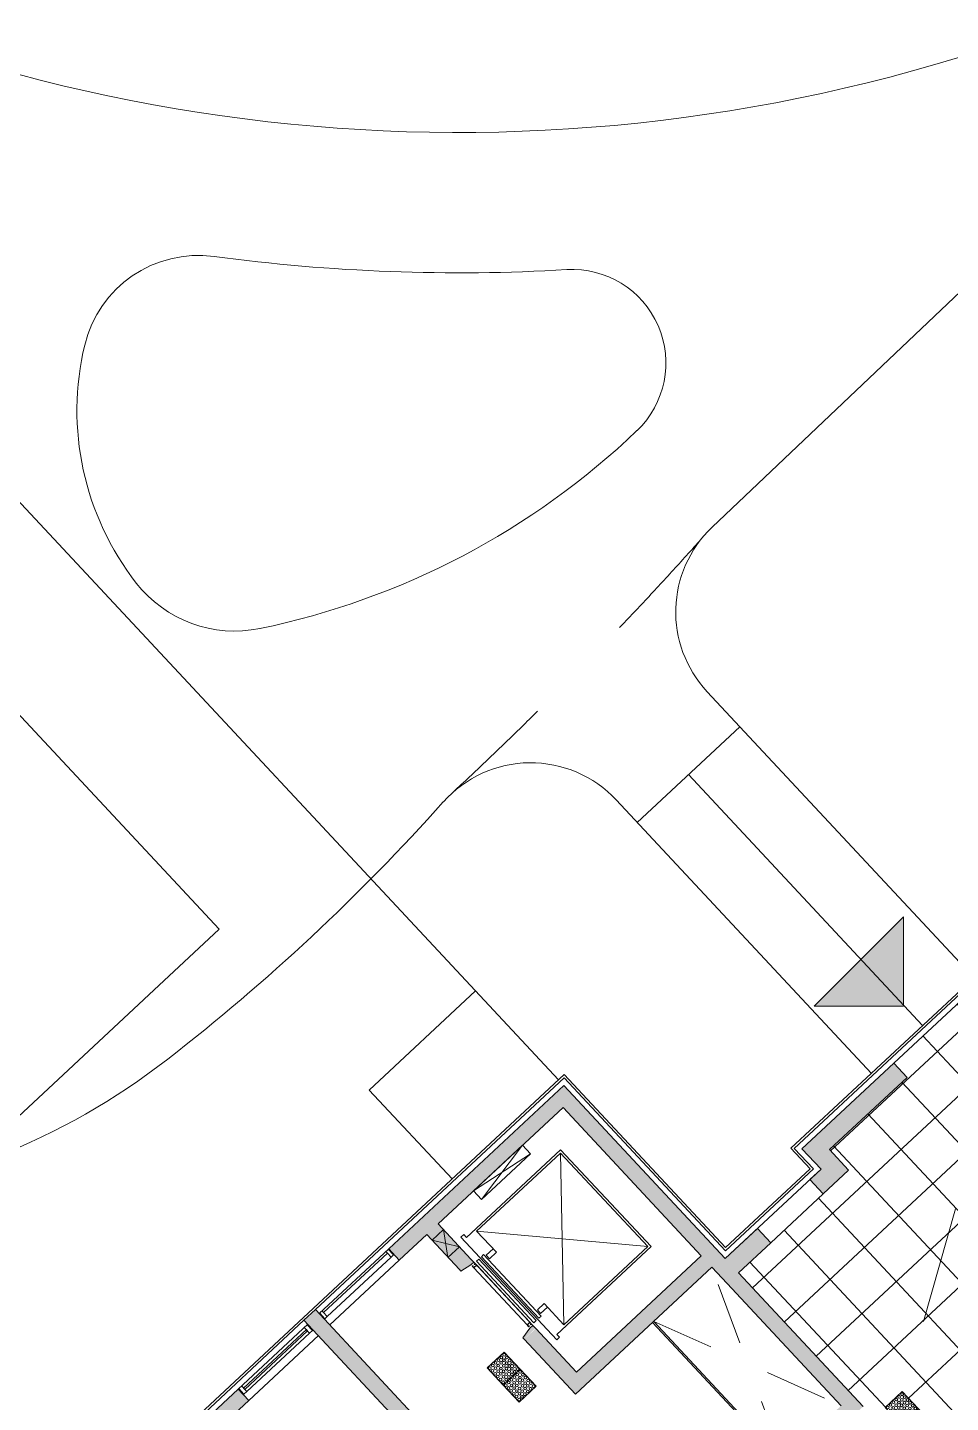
# Model space of a CAD drawing. Header units: millimetres. Extents: x -71377 to 516042, y -145869 to 441446.
# Drawn here: x 258635 to 270470, y 126157 to 143795 of the extents above; entities that cross this region are included whole.
import ezdxf

# ---------------------------------------------------------------- set-up
doc = ezdxf.new("R2010")
doc.units = ezdxf.units.MM
doc.header["$LTSCALE"] = 1000
for name, pattern in [('_점선_M_', [3, 1.5, -1.5]), ('_점선_S_', [1.6, 0.8, -0.8]), ('_점선_XS_', [1.15, 0.6, -0.55])]:
    doc.linetypes.add(name, pattern=pattern)
for name, color, linetype, lineweight in [('06', 6, 'Continuous', 5), ('09_HID', 9, '_점선_M_', 5), ('A-ele-8', 8, 'Continuous', 5), ('A-fnsh', 5, 'Continuous', 5), ('A-furn-hdln', 8, '_점선_XS_', 5), ('A-glas', 5, 'Continuous', 5), ('A-glas-hdln', 8, 'Continuous', 5), ('A-hat', 251, 'Continuous', 5), ('A-insu', 251, 'Continuous', 5), ('A-text-2', 7, 'Continuous', 5), ('A-wind', 4, 'Continuous', 5), ('A-wind-hdln', 8, 'Continuous', 5), ('A_cwall', 2, 'Continuous', 5), ('A_fnsh-4', 4, 'Continuous', 5), ('AA_dash_M_', 7, '_점선_M_', 5), ('AA_오픈', 8, '_점선_S_', 5), ('AA_점형블럭', 8, 'Continuous', 5), ('elev', 4, 'Continuous', 5), ('조경라인_dwg', 8, 'Continuous', 5)]:
    doc.layers.add(name, color=color, linetype=linetype, lineweight=lineweight)

# ---------------------------------------------------------------- blocks, each defined once
blk = doc.blocks.new('고정창_프로젝트창_고정창 - _A_AW_12X22-V3-지반층 배치도')
at = {"layer": 'A-wind'}
for p, q in [((-600, 100), (-600, 0)), ((-600, 0), (-560, 0)), ((-560, 70), (-560, 100)), ((560, 100), (560, 70)), ((560, 0), (600, 0)), ((600, 0), (600, 100))]:
    blk.add_line(p, q, dxfattribs=at)
at = {"layer": 'A-wind-hdln'}
for p, q in [((-560, 70), (560, 70)), ((-560, 0), (-560, 70)), ((560, 0), (-560, 0)), ((560, 0), (560, 70))]:
    blk.add_line(p, q, dxfattribs=at)
blk = doc.blocks.new('고정창3ea - _A_AW_12X22-V4-지반층 배치도')
at = {"layer": 'A-glas'}
for p, q in [((550, 61), (-550, 61)), ((-550, 61), (-550, 39)), ((-550, 39), (550, 39)), ((550, 39), (550, 61))]:
    blk.add_line(p, q, dxfattribs=at)
at = {"layer": 'A-wind'}
for p, q in [((-600, 100), (-600, 0)), ((-600, 0), (-550, 0)), ((-550, 0), (-550, 100)), ((550, 100), (550, 0)), ((550, 0), (600, 0)), ((600, 0), (600, 100))]:
    blk.add_line(p, q, dxfattribs=at)
at = {"layer": 'A-wind-hdln'}
blk.add_line((-550, 0), (550, 0), dxfattribs=at)
blk = doc.blocks.new('EV_15인승 - EV_15인승_1060x2100-6900317-지반층 배치도')
at = {"layer": 'A-furn-hdln'}
for p, q in [((-1000, -100), (-1000, 100)), ((-700, -100), (-700, 100))]:
    blk.add_line(p, q, dxfattribs=at)
at = {"layer": 'elev'}
for p, q in [((-725, 1898), (975, 1898)), ((-725, 248), (-725, 1898)), ((945, 1868), (-695, 1868)), ((-695, 1868), (-695, 398)), ((945, 398), (-695, 1868)), ((-695, 398), (945, 1868)), ((945, 398), (945, 1868)), ((975, 1898), (975, 248)), ((-950, 1580), (-1100, 720)), ((-1100, 1580), (-950, 720)), ((-950, 1580), (-1100, 1580)), ((-1100, 1580), (-1100, 720)), ((-950, 720), (-950, 1580)), ((-1100, 720), (-950, 720)), ((-695, 398), (-325, 398)), ((-385, 278), (-385, 398)), ((-325, 398), (-325, 278)), ((575, 278), (575, 398)), ((575, 398), (945, 398)), ((635, 398), (635, 278)), ((-775, 198), (-775, 248)), ((-775, 248), (-725, 248)), ((1025, 198), (-775, 198)), ((-415, 259), (665, 259)), ((-415, 219), (-415, 259)), ((665, 219), (-415, 219)), ((-325, 278), (-385, 278)), ((635, 278), (575, 278)), ((665, 259), (665, 219)), ((975, 248), (1025, 248)), ((1025, 248), (1025, 198)), ((-1000, -100), (-700, 100)), ((-1000, 100), (-700, -100)), ((-415, 175), (665, 175)), ((-415, 135), (-415, 175)), ((665, 135), (-415, 135)), ((-375, 100), (-405, 100)), ((-405, 100), (-405, 85)), ((-405, 85), (-402, 85)), ((-402, 65), (-405, 65)), ((-405, 65), (-405, 50)), ((-405, 50), (-375, 50)), ((-402, 85), (-402, 97)), ((-402, 97), (-378, 97)), ((-402, 53), (-402, 65)), ((-378, 53), (-402, 53)), ((-378, 97), (-378, 53)), ((-375, 100), (625, 100)), ((-375, 50), (-375, 100)), ((-375, 50), (625, 50)), ((655, 100), (625, 100)), ((625, 50), (625, 100)), ((625, 50), (655, 50)), ((628, 53), (628, 97)), ((628, 97), (652, 97)), ((652, 53), (628, 53)), ((652, 97), (652, 85)), ((652, 85), (655, 85)), ((655, 65), (652, 65)), ((652, 65), (652, 53)), ((655, 85), (655, 100)), ((655, 50), (655, 65)), ((665, 175), (665, 135))]:
    blk.add_line(p, q, dxfattribs=at)
blk = doc.blocks.new('점자블럭_원형_개수_ - 점자블럭_원형_개수_-4199367-지반층 배치도')
at = {"layer": 'AA_점형블럭'}
for p, q in [((300, 300), (0, 300)), ((0, 300), (0, 0)), ((300, 0), (300, 300)), ((600, 300), (300, 300)), ((300, 300), (300, 0)), ((600, 0), (600, 300)), ((0, 0), (300, 0)), ((300, 0), (600, 0))]:
    blk.add_line(p, q, dxfattribs=at)
for centre, start, end in [((25, 275), 360, 180), ((25, 275), 45, 180), ((25, 275), 360, 180), ((25, 275), 45, 180), ((25, 275), 180, 360), ((25, 275), 180, 225), ((25, 275), 180, 360), ((25, 275), 180, 225), ((25, 225), 360, 180), ((25, 225), 45, 180), ((25, 225), 0, 180), ((25, 225), 45, 180), ((25, 225), 180, 360), ((25, 225), 180, 225), ((25, 225), 180, 360), ((25, 225), 180, 225), ((25, 175), 360, 180), ((25, 175), 45, 180), ((25, 175), 360, 180), ((25, 175), 45, 180), ((25, 275), 255, 330), ((25, 275), 255, 330), ((25, 225), 255, 330), ((25, 225), 255, 330), ((75, 275), 0, 180), ((75, 275), 0, 180), ((75, 275), 0, 180), ((75, 275), 0, 180), ((75, 275), 180, 360), ((75, 275), 180, 360), ((75, 275), 180, 360), ((75, 275), 180, 360), ((75, 225), 0, 180), ((75, 225), 0, 180), ((75, 225), 0, 180), ((75, 225), 0, 180), ((75, 225), 180, 360), ((75, 225), 180, 360), ((75, 225), 180, 360), ((75, 225), 180, 360), ((75, 175), 0, 180), ((75, 175), 0, 180), ((75, 175), 0, 180), ((75, 175), 0, 180), ((125, 175), 360, 180), ((125, 275), 0, 180), ((125, 275), 0, 180), ((125, 275), 360, 180), ((125, 275), 0, 180), ((125, 275), 180, 360), ((125, 275), 180, 360), ((125, 275), 180, 360), ((125, 275), 180, 360), ((125, 225), 360, 180), ((125, 225), 0, 180), ((125, 225), 360, 180), ((125, 225), 0, 180), ((125, 225), 180, 360), ((125, 225), 180, 360), ((125, 225), 180, 360), ((125, 225), 180, 360), ((125, 175), 0, 180), ((125, 175), 360, 180), ((125, 175), 0, 180), ((175, 275), 360, 180), ((175, 275), 0, 180), ((175, 275), 360, 180), ((175, 275), 0, 180), ((175, 275), 180, 360), ((175, 275), 180, 360), ((175, 275), 180, 360), ((175, 275), 180, 360), ((175, 225), 360, 180), ((175, 225), 0, 180), ((175, 225), 360, 180), ((175, 225), 0, 180), ((175, 225), 180, 360), ((175, 225), 180, 360), ((175, 225), 180, 360), ((175, 225), 180, 360), ((175, 175), 360, 180), ((175, 175), 0, 180), ((175, 175), 360, 180), ((175, 175), 0, 180), ((225, 275), 360, 180), ((225, 275), 0, 180), ((225, 275), 360, 180), ((225, 275), 0, 180), ((225, 275), 180, 360), ((225, 275), 180, 360), ((225, 275), 180, 360), ((225, 275), 180, 360), ((225, 225), 0, 180), ((225, 225), 0, 180), ((225, 225), 360, 180), ((225, 225), 0, 180), ((225, 225), 180, 360), ((225, 225), 180, 360), ((225, 225), 180, 360), ((225, 225), 180, 360), ((225, 175), 360, 180), ((225, 175), 0, 180), ((225, 175), 360, 180), ((225, 175), 0, 180), ((275, 275), 0, 180), ((275, 275), 0, 180), ((275, 275), 360, 180), ((275, 275), 0, 180), ((275, 275), 180, 360), ((275, 275), 180, 360), ((275, 275), 180, 360), ((275, 275), 180, 360), ((275, 225), 360, 180), ((275, 225), 0, 180), ((275, 225), 360, 180), ((275, 225), 0, 180), ((275, 225), 180, 360), ((275, 225), 180, 360), ((275, 225), 180, 360), ((275, 225), 180, 360), ((275, 175), 360, 180), ((275, 175), 0, 180), ((275, 175), 0, 180), ((275, 175), 0, 180), ((325, 175), 0, 180), ((325, 275), 360, 180), ((325, 275), 0, 180), ((325, 275), 0, 180), ((325, 275), 0, 180), ((325, 275), 180, 360), ((325, 275), 180, 360), ((325, 275), 180, 360), ((325, 275), 180, 360), ((325, 225), 360, 180), ((325, 225), 0, 180), ((325, 225), 360, 180), ((325, 225), 0, 180), ((325, 225), 180, 360), ((325, 225), 180, 360), ((325, 225), 180, 360), ((325, 225), 180, 360), ((325, 175), 0, 180), ((325, 175), 0, 180), ((325, 175), 0, 180), ((375, 175), 0, 180), ((375, 175), 0, 180), ((375, 275), 0, 180), ((375, 275), 0, 180), ((375, 275), 0, 180), ((375, 275), 0, 180), ((375, 275), 180, 360), ((375, 275), 180, 360), ((375, 275), 180, 360), ((375, 275), 180, 360), ((375, 225), 360, 180), ((375, 225), 0, 180), ((375, 225), 0, 180), ((375, 225), 0, 180), ((375, 225), 180, 360), ((375, 225), 180, 360), ((375, 225), 180, 360), ((375, 225), 180, 360), ((375, 175), 0, 180), ((375, 175), 0, 180), ((425, 175), 0, 180), ((425, 175), 0, 180), ((425, 275), 0, 180), ((425, 275), 0, 180), ((425, 275), 360, 180), ((425, 275), 0, 180), ((425, 275), 180, 360), ((425, 275), 180, 360), ((425, 275), 180, 360), ((425, 275), 180, 360), ((425, 225), 0, 180), ((425, 225), 0, 180), ((425, 225), 0, 180), ((425, 225), 0, 180), ((425, 225), 180, 360), ((425, 225), 180, 360), ((425, 225), 180, 360), ((425, 225), 180, 360), ((425, 175), 0, 180), ((425, 175), 360, 180), ((475, 275), 0, 180), ((475, 275), 0, 180), ((475, 275), 360, 180), ((475, 275), 360, 180), ((475, 275), 180, 360), ((475, 275), 180, 360), ((475, 275), 180, 360), ((475, 275), 180, 360), ((475, 225), 360, 180), ((475, 225), 0, 180), ((475, 225), 0, 180), ((475, 225), 0, 180), ((475, 225), 180, 360), ((475, 225), 180, 360), ((475, 225), 180, 360), ((475, 225), 180, 360), ((475, 175), 0, 180), ((475, 175), 0, 180), ((475, 175), 360, 180), ((475, 175), 0, 180), ((525, 275), 0, 180), ((525, 275), 0, 180), ((525, 275), 360, 180), ((525, 275), 0, 180), ((525, 275), 180, 360), ((525, 275), 180, 360), ((525, 275), 180, 360), ((525, 275), 180, 360), ((525, 225), 360, 180), ((525, 225), 0, 180), ((525, 225), 360, 180), ((525, 225), 0, 180), ((525, 225), 180, 360), ((525, 225), 180, 360), ((525, 225), 180, 360), ((525, 225), 180, 360), ((525, 175), 360, 180), ((525, 175), 0, 180), ((525, 175), 0, 180), ((525, 175), 0, 180), ((575, 275), 0, 180), ((575, 275), 0, 180), ((575, 275), 360, 180), ((575, 275), 0, 180), ((575, 275), 180, 360), ((575, 275), 180, 360), ((575, 275), 180, 360), ((575, 275), 180, 360), ((575, 225), 360, 180), ((575, 225), 0, 180), ((575, 225), 0, 180), ((575, 225), 0, 180), ((575, 225), 180, 360), ((575, 225), 180, 360), ((575, 225), 180, 360), ((575, 225), 180, 360), ((575, 175), 360, 180), ((575, 175), 0, 180), ((575, 175), 0, 180), ((575, 175), 0, 180), ((25, 25), 360, 180), ((25, 25), 0, 180), ((25, 25), 360, 180), ((25, 25), 0, 180), ((25, 25), 180, 360), ((25, 25), 180, 360), ((25, 25), 180, 360), ((25, 25), 180, 360), ((25, 175), 180, 360), ((25, 175), 180, 225), ((25, 175), 180, 360), ((25, 175), 180, 225), ((25, 125), 360, 180), ((25, 125), 0, 180), ((25, 125), 360, 180), ((25, 125), 0, 180), ((25, 125), 180, 360), ((25, 125), 180, 240), ((25, 125), 180, 360), ((25, 125), 180, 240), ((25, 75), 360, 180), ((25, 75), 0, 180), ((25, 75), 360, 180), ((25, 75), 0, 180), ((25, 75), 180, 360), ((25, 75), 180, 345), ((25, 75), 180, 360), ((25, 75), 180, 345), ((25, 175), 255, 330), ((25, 175), 255, 330), ((25, 125), 270, 345), ((25, 125), 270, 345), ((75, 25), 360, 180), ((75, 25), 0, 180), ((75, 25), 0, 180), ((75, 25), 0, 180), ((75, 25), 180, 360), ((75, 25), 180, 360), ((75, 25), 180, 360), ((75, 25), 180, 360), ((75, 175), 180, 360), ((75, 175), 180, 360), ((75, 175), 180, 360), ((75, 175), 180, 360), ((75, 125), 360, 180), ((75, 125), 0, 180), ((75, 125), 0, 180), ((75, 125), 0, 180), ((75, 125), 180, 360), ((75, 125), 180, 360), ((75, 125), 180, 360), ((75, 125), 180, 360), ((75, 75), 360, 180), ((75, 75), 0, 180), ((75, 75), 360, 180), ((75, 75), 0, 180), ((75, 75), 180, 360), ((75, 75), 180, 360), ((75, 75), 180, 360), ((75, 75), 180, 360), ((125, 175), 180, 360), ((125, 25), 360, 180), ((125, 25), 0, 180), ((125, 25), 360, 180), ((125, 25), 0, 180), ((125, 25), 180, 360), ((125, 25), 180, 360), ((125, 25), 180, 360), ((125, 25), 180, 360), ((125, 175), 180, 360), ((125, 175), 180, 360), ((125, 175), 180, 360), ((125, 125), 360, 180), ((125, 125), 0, 180), ((125, 125), 360, 180), ((125, 125), 0, 180), ((125, 125), 180, 360), ((125, 125), 180, 360), ((125, 125), 180, 360), ((125, 125), 180, 360), ((125, 75), 360, 180), ((125, 75), 0, 180), ((125, 75), 360, 180), ((125, 75), 0, 180), ((125, 75), 180, 360), ((125, 75), 180, 360), ((125, 75), 180, 360), ((125, 75), 180, 360), ((175, 25), 360, 180), ((175, 25), 360, 180), ((175, 25), 180, 360), ((175, 25), 180, 360), ((175, 175), 180, 360), ((175, 175), 180, 360), ((175, 175), 180, 360), ((175, 175), 180, 360), ((175, 125), 360, 180), ((175, 125), 0, 180), ((175, 125), 360, 180), ((175, 125), 0, 180), ((175, 125), 180, 360), ((175, 125), 180, 360), ((175, 125), 180, 360), ((175, 125), 180, 360), ((175, 75), 360, 180), ((175, 75), 0, 180), ((175, 75), 360, 180), ((175, 75), 0, 180), ((175, 75), 180, 360), ((175, 75), 180, 360), ((175, 75), 180, 360), ((175, 75), 180, 360), ((175, 25), 120, 150), ((175, 25), 120, 150), ((175, 25), 210, 360), ((175, 25), 210, 360), ((175, 25), 0, 60), ((175, 25), 0, 60), ((225, 125), 0, 180), ((225, 125), 180, 360), ((225, 75), 360, 180), ((225, 25), 360, 180), ((225, 25), 360, 180), ((225, 25), 180, 360), ((225, 25), 180, 360), ((225, 175), 180, 360), ((225, 175), 180, 360), ((225, 175), 180, 360), ((225, 175), 180, 360), ((225, 125), 360, 180), ((225, 125), 0, 180), ((225, 125), 360, 180), ((225, 125), 180, 360), ((225, 125), 180, 360), ((225, 125), 180, 360), ((225, 75), 0, 180), ((225, 75), 0, 180), ((225, 75), 0, 180), ((225, 75), 180, 360), ((225, 75), 180, 360), ((225, 75), 180, 360), ((225, 75), 180, 360), ((225, 25), 120, 150), ((225, 25), 120, 150), ((225, 25), 210, 360), ((225, 25), 210, 360), ((225, 25), 0, 60), ((225, 25), 0, 60), ((275, 125), 360, 180), ((275, 125), 0, 180), ((275, 75), 360, 180), ((275, 25), 0, 180), ((275, 25), 0, 180), ((275, 25), 180, 360), ((275, 25), 180, 360), ((275, 175), 180, 360), ((275, 175), 180, 360), ((275, 175), 180, 360), ((275, 175), 180, 360), ((275, 125), 0, 180), ((275, 125), 0, 180), ((275, 125), 180, 360), ((275, 125), 180, 360), ((275, 125), 180, 360), ((275, 125), 180, 360), ((275, 75), 0, 180), ((275, 75), 0, 180), ((275, 75), 0, 180), ((275, 75), 180, 360), ((275, 75), 180, 360), ((275, 75), 180, 360), ((275, 75), 180, 360), ((275, 25), 120, 150), ((275, 25), 120, 150), ((275, 25), 210, 360), ((275, 25), 210, 360), ((275, 25), 0, 60), ((275, 25), 0, 60), ((325, 175), 180, 360), ((325, 125), 0, 180), ((325, 125), 15, 180), ((325, 125), 180, 360), ((325, 75), 180, 270), ((325, 25), 360, 180), ((325, 25), 15, 180), ((325, 25), 360, 180), ((325, 25), 15, 180), ((325, 25), 180, 360), ((325, 25), 180, 270), ((325, 25), 180, 360), ((325, 25), 180, 270), ((325, 175), 180, 360), ((325, 175), 180, 360), ((325, 175), 180, 360), ((325, 125), 360, 180), ((325, 125), 15, 180), ((325, 125), 180, 360), ((325, 125), 180, 270), ((325, 125), 180, 270), ((325, 75), 360, 180), ((325, 75), 15, 180), ((325, 75), 0, 180), ((325, 75), 15, 180), ((325, 75), 180, 360), ((325, 75), 180, 360), ((325, 75), 180, 270), ((325, 125), 300, 330), ((325, 125), 300, 330), ((325, 75), 300, 330), ((325, 75), 300, 330), ((325, 25), 300, 330), ((325, 25), 300, 330), ((375, 125), 0, 180), ((375, 125), 360, 180), ((375, 125), 180, 270), ((375, 75), 180, 360), ((375, 75), 180, 270), ((375, 75), 180, 360), ((375, 25), 0, 180), ((375, 25), 15, 180), ((375, 25), 0, 180), ((375, 25), 15, 180), ((375, 25), 180, 360), ((375, 25), 180, 270), ((375, 25), 180, 360), ((375, 25), 180, 270), ((375, 175), 180, 360), ((375, 175), 180, 360), ((375, 175), 180, 360), ((375, 175), 180, 360), ((375, 125), 15, 180), ((375, 125), 15, 180), ((375, 125), 180, 360), ((375, 125), 180, 270), ((375, 125), 180, 360), ((375, 75), 360, 180), ((375, 75), 15, 180), ((375, 75), 360, 180), ((375, 75), 15, 180), ((375, 75), 180, 270), ((375, 125), 300, 330), ((375, 125), 300, 330), ((375, 75), 300, 330), ((375, 75), 300, 330), ((375, 25), 300, 330), ((375, 25), 300, 330), ((425, 125), 0, 180), ((425, 125), 15, 180), ((425, 125), 0, 180), ((425, 125), 180, 360), ((425, 75), 0, 180), ((425, 75), 15, 180), ((425, 75), 0, 180), ((425, 75), 15, 180), ((425, 25), 0, 180), ((425, 25), 15, 180), ((425, 25), 0, 180), ((425, 25), 15, 180), ((425, 25), 180, 360), ((425, 25), 180, 270), ((425, 25), 180, 360), ((425, 25), 180, 270), ((425, 175), 180, 360), ((425, 175), 180, 360), ((425, 175), 180, 360), ((425, 175), 180, 360), ((425, 125), 15, 180), ((425, 125), 180, 270), ((425, 125), 180, 360), ((425, 125), 180, 270), ((425, 75), 180, 360), ((425, 75), 180, 270), ((425, 75), 180, 360), ((425, 75), 180, 270), ((425, 125), 300, 330), ((425, 125), 300, 330), ((425, 75), 300, 330), ((425, 75), 300, 330), ((425, 25), 300, 330), ((425, 25), 300, 330), ((475, 175), 180, 360), ((475, 25), 360, 180), ((475, 25), 15, 180), ((475, 25), 360, 180), ((475, 25), 15, 180), ((475, 25), 180, 360), ((475, 25), 180, 270), ((475, 25), 180, 360), ((475, 25), 180, 270), ((475, 175), 180, 360), ((475, 175), 180, 360), ((475, 175), 180, 360), ((475, 125), 360, 180), ((475, 125), 15, 180), ((475, 125), 360, 180), ((475, 125), 15, 180), ((475, 125), 180, 360), ((475, 125), 180, 270), ((475, 125), 180, 360), ((475, 125), 180, 270), ((475, 75), 0, 180), ((475, 75), 15, 180), ((475, 75), 360, 180), ((475, 75), 15, 180), ((475, 75), 180, 360), ((475, 75), 180, 270), ((475, 75), 180, 360), ((475, 75), 180, 270), ((475, 125), 300, 330), ((475, 125), 300, 330), ((475, 75), 300, 330), ((475, 75), 300, 330), ((475, 25), 300, 330), ((475, 25), 300, 330), ((525, 125), 180, 360), ((525, 125), 180, 270), ((525, 75), 15, 180), ((525, 75), 15, 180), ((525, 75), 180, 360), ((525, 25), 360, 180), ((525, 25), 15, 180), ((525, 25), 360, 180), ((525, 25), 15, 180), ((525, 25), 180, 360), ((525, 25), 180, 270), ((525, 25), 180, 360), ((525, 25), 180, 270), ((525, 175), 180, 360), ((525, 175), 180, 360), ((525, 175), 180, 360), ((525, 175), 180, 360), ((525, 125), 0, 180), ((525, 125), 15, 180), ((525, 125), 0, 180), ((525, 125), 15, 180), ((525, 125), 180, 360), ((525, 125), 180, 270), ((525, 75), 0, 180), ((525, 75), 0, 180), ((525, 75), 180, 360), ((525, 75), 180, 270), ((525, 75), 180, 270), ((525, 125), 300, 330), ((525, 125), 300, 330), ((525, 75), 300, 330), ((525, 75), 300, 330), ((525, 25), 300, 330), ((525, 25), 300, 330), ((575, 125), 180, 270), ((575, 25), 0, 180), ((575, 25), 15, 180), ((575, 25), 0, 180), ((575, 25), 15, 180), ((575, 25), 180, 360), ((575, 25), 180, 270), ((575, 25), 180, 360), ((575, 25), 180, 270), ((575, 175), 180, 360), ((575, 175), 180, 360), ((575, 175), 180, 360), ((575, 175), 180, 360), ((575, 125), 0, 180), ((575, 125), 15, 180), ((575, 125), 360, 180), ((575, 125), 15, 180), ((575, 125), 180, 360), ((575, 125), 180, 270), ((575, 125), 180, 360), ((575, 75), 0, 180), ((575, 75), 15, 180), ((575, 75), 0, 180), ((575, 75), 15, 180), ((575, 75), 180, 360), ((575, 75), 180, 270), ((575, 75), 180, 360), ((575, 75), 180, 270), ((575, 125), 300, 330), ((575, 125), 300, 330), ((575, 75), 300, 330), ((575, 75), 300, 330), ((575, 25), 300, 330), ((575, 25), 300, 330)]:
    blk.add_arc(centre, 17.5, start, end, dxfattribs=at)
blk = doc.blocks.new('점자블럭_원형_개수_ - 점자블럭_원형_개수_-V10-지반층 배치도')
at = {"layer": 'AA_점형블럭'}
for p, q in [((300, 300), (0, 300)), ((0, 300), (0, 0)), ((300, 0), (300, 300)), ((600, 300), (300, 300)), ((300, 300), (300, 0)), ((600, 0), (600, 300)), ((900, 300), (600, 300)), ((600, 300), (600, 0)), ((900, 0), (900, 300)), ((0, 0), (300, 0)), ((300, 0), (600, 0)), ((600, 0), (900, 0))]:
    blk.add_line(p, q, dxfattribs=at)
for centre, start, end in [((25, 275), 360, 180), ((25, 275), 45, 180), ((25, 275), 360, 180), ((25, 275), 45, 180), ((25, 275), 180, 360), ((25, 275), 180, 225), ((25, 275), 180, 360), ((25, 275), 180, 225), ((25, 225), 360, 180), ((25, 225), 45, 180), ((25, 225), 0, 180), ((25, 225), 45, 180), ((25, 225), 180, 360), ((25, 225), 180, 225), ((25, 225), 180, 360), ((25, 225), 180, 225), ((25, 175), 360, 180), ((25, 175), 45, 180), ((25, 175), 360, 180), ((25, 175), 45, 180), ((25, 275), 255, 330), ((25, 275), 255, 330), ((25, 225), 255, 330), ((25, 225), 255, 330), ((75, 275), 0, 180), ((75, 275), 0, 180), ((75, 275), 0, 180), ((75, 275), 0, 180), ((75, 275), 180, 360), ((75, 275), 180, 360), ((75, 275), 180, 360), ((75, 275), 180, 360), ((75, 225), 0, 180), ((75, 225), 0, 180), ((75, 225), 0, 180), ((75, 225), 0, 180), ((75, 225), 180, 360), ((75, 225), 180, 360), ((75, 225), 180, 360), ((75, 225), 180, 360), ((75, 175), 0, 180), ((75, 175), 0, 180), ((75, 175), 0, 180), ((75, 175), 0, 180), ((125, 175), 360, 180), ((125, 275), 0, 180), ((125, 275), 0, 180), ((125, 275), 360, 180), ((125, 275), 0, 180), ((125, 275), 180, 360), ((125, 275), 180, 360), ((125, 275), 180, 360), ((125, 275), 180, 360), ((125, 225), 360, 180), ((125, 225), 0, 180), ((125, 225), 360, 180), ((125, 225), 0, 180), ((125, 225), 180, 360), ((125, 225), 180, 360), ((125, 225), 180, 360), ((125, 225), 180, 360), ((125, 175), 0, 180), ((125, 175), 360, 180), ((125, 175), 0, 180), ((175, 275), 360, 180), ((175, 275), 0, 180), ((175, 275), 360, 180), ((175, 275), 0, 180), ((175, 275), 180, 360), ((175, 275), 180, 360), ((175, 275), 180, 360), ((175, 275), 180, 360), ((175, 225), 360, 180), ((175, 225), 0, 180), ((175, 225), 360, 180), ((175, 225), 0, 180), ((175, 225), 180, 360), ((175, 225), 180, 360), ((175, 225), 180, 360), ((175, 225), 180, 360), ((175, 175), 360, 180), ((175, 175), 0, 180), ((175, 175), 360, 180), ((175, 175), 0, 180), ((225, 275), 360, 180), ((225, 275), 0, 180), ((225, 275), 360, 180), ((225, 275), 0, 180), ((225, 275), 180, 360), ((225, 275), 180, 360), ((225, 275), 180, 360), ((225, 275), 180, 360), ((225, 225), 0, 180), ((225, 225), 0, 180), ((225, 225), 360, 180), ((225, 225), 0, 180), ((225, 225), 180, 360), ((225, 225), 180, 360), ((225, 225), 180, 360), ((225, 225), 180, 360), ((225, 175), 360, 180), ((225, 175), 0, 180), ((225, 175), 360, 180), ((225, 175), 0, 180), ((275, 275), 0, 180), ((275, 275), 0, 180), ((275, 275), 360, 180), ((275, 275), 0, 180), ((275, 275), 180, 360), ((275, 275), 180, 360), ((275, 275), 180, 360), ((275, 275), 180, 360), ((275, 225), 360, 180), ((275, 225), 0, 180), ((275, 225), 360, 180), ((275, 225), 0, 180), ((275, 225), 180, 360), ((275, 225), 180, 360), ((275, 225), 180, 360), ((275, 225), 180, 360), ((275, 175), 360, 180), ((275, 175), 0, 180), ((275, 175), 0, 180), ((275, 175), 0, 180), ((325, 175), 0, 180), ((325, 275), 360, 180), ((325, 275), 0, 180), ((325, 275), 0, 180), ((325, 275), 0, 180), ((325, 275), 180, 360), ((325, 275), 180, 360), ((325, 275), 180, 360), ((325, 275), 180, 360), ((325, 225), 360, 180), ((325, 225), 0, 180), ((325, 225), 360, 180), ((325, 225), 0, 180), ((325, 225), 180, 360), ((325, 225), 180, 360), ((325, 225), 180, 360), ((325, 225), 180, 360), ((325, 175), 0, 180), ((325, 175), 0, 180), ((325, 175), 0, 180), ((375, 175), 0, 180), ((375, 175), 0, 180), ((375, 275), 0, 180), ((375, 275), 0, 180), ((375, 275), 0, 180), ((375, 275), 0, 180), ((375, 275), 180, 360), ((375, 275), 180, 360), ((375, 275), 180, 360), ((375, 275), 180, 360), ((375, 225), 360, 180), ((375, 225), 0, 180), ((375, 225), 0, 180), ((375, 225), 0, 180), ((375, 225), 180, 360), ((375, 225), 180, 360), ((375, 225), 180, 360), ((375, 225), 180, 360), ((375, 175), 0, 180), ((375, 175), 0, 180), ((425, 175), 0, 180), ((425, 175), 0, 180), ((425, 275), 0, 180), ((425, 275), 0, 180), ((425, 275), 360, 180), ((425, 275), 0, 180), ((425, 275), 180, 360), ((425, 275), 180, 360), ((425, 275), 180, 360), ((425, 275), 180, 360), ((425, 225), 0, 180), ((425, 225), 0, 180), ((425, 225), 0, 180), ((425, 225), 0, 180), ((425, 225), 180, 360), ((425, 225), 180, 360), ((425, 225), 180, 360), ((425, 225), 180, 360), ((425, 175), 0, 180), ((425, 175), 360, 180), ((475, 275), 0, 180), ((475, 275), 0, 180), ((475, 275), 360, 180), ((475, 275), 360, 180), ((475, 275), 180, 360), ((475, 275), 180, 360), ((475, 275), 180, 360), ((475, 275), 180, 360), ((475, 225), 360, 180), ((475, 225), 0, 180), ((475, 225), 0, 180), ((475, 225), 0, 180), ((475, 225), 180, 360), ((475, 225), 180, 360), ((475, 225), 180, 360), ((475, 225), 180, 360), ((475, 175), 0, 180), ((475, 175), 0, 180), ((475, 175), 360, 180), ((475, 175), 0, 180), ((525, 275), 0, 180), ((525, 275), 0, 180), ((525, 275), 360, 180), ((525, 275), 0, 180), ((525, 275), 180, 360), ((525, 275), 180, 360), ((525, 275), 180, 360), ((525, 275), 180, 360), ((525, 225), 360, 180), ((525, 225), 0, 180), ((525, 225), 360, 180), ((525, 225), 0, 180), ((525, 225), 180, 360), ((525, 225), 180, 360), ((525, 225), 180, 360), ((525, 225), 180, 360), ((525, 175), 360, 180), ((525, 175), 0, 180), ((525, 175), 0, 180), ((525, 175), 0, 180), ((575, 275), 0, 180), ((575, 275), 0, 180), ((575, 275), 360, 180), ((575, 275), 0, 180), ((575, 275), 180, 360), ((575, 275), 180, 360), ((575, 275), 180, 360), ((575, 275), 180, 360), ((575, 225), 360, 180), ((575, 225), 0, 180), ((575, 225), 0, 180), ((575, 225), 0, 180), ((575, 225), 180, 360), ((575, 225), 180, 360), ((575, 225), 180, 360), ((575, 225), 180, 360), ((575, 175), 360, 180), ((575, 175), 0, 180), ((575, 175), 0, 180), ((575, 175), 0, 180), ((625, 175), 0, 180), ((625, 275), 0, 180), ((625, 275), 360, 180), ((625, 275), 360, 180), ((625, 275), 0, 180), ((625, 275), 180, 360), ((625, 275), 180, 195), ((625, 275), 180, 360), ((625, 275), 180, 195), ((625, 225), 0, 180), ((625, 225), 0, 180), ((625, 225), 0, 180), ((625, 225), 0, 180), ((625, 225), 180, 360), ((625, 225), 180, 195), ((625, 225), 180, 360), ((625, 225), 180, 195), ((625, 175), 0, 180), ((625, 175), 360, 180), ((625, 175), 0, 180), ((625, 275), 255, 360), ((625, 275), 255, 360), ((625, 225), 255, 360), ((625, 225), 255, 360), ((675, 275), 0, 180), ((675, 275), 0, 180), ((675, 275), 0, 180), ((675, 275), 0, 180), ((675, 275), 180, 360), ((675, 275), 180, 360), ((675, 275), 180, 360), ((675, 275), 180, 360), ((675, 225), 0, 180), ((675, 225), 0, 180), ((675, 225), 0, 180), ((675, 225), 0, 180), ((675, 225), 180, 360), ((675, 225), 180, 360), ((675, 225), 180, 360), ((675, 225), 180, 360), ((675, 175), 0, 180), ((675, 175), 0, 180), ((675, 175), 360, 180), ((675, 175), 0, 180), ((725, 175), 0, 180), ((725, 175), 0, 180), ((725, 275), 0, 180), ((725, 275), 0, 180), ((725, 275), 360, 180), ((725, 275), 360, 180), ((725, 275), 180, 360), ((725, 275), 180, 360), ((725, 275), 180, 360), ((725, 275), 180, 360), ((725, 225), 0, 180), ((725, 225), 0, 180), ((725, 225), 360, 180), ((725, 225), 0, 180), ((725, 225), 180, 360), ((725, 225), 180, 360), ((725, 225), 180, 360), ((725, 225), 180, 360), ((725, 175), 0, 180), ((725, 175), 0, 180), ((775, 225), 0, 180), ((775, 175), 0, 180), ((775, 275), 360, 180), ((775, 275), 0, 180), ((775, 275), 360, 180), ((775, 275), 0, 180), ((775, 275), 180, 360), ((775, 275), 180, 360), ((775, 275), 180, 360), ((775, 275), 180, 360), ((775, 225), 0, 180), ((775, 225), 360, 180), ((775, 225), 0, 180), ((775, 225), 180, 360), ((775, 225), 180, 360), ((775, 225), 180, 360), ((775, 225), 180, 0), ((775, 175), 0, 180), ((775, 175), 360, 180), ((775, 175), 360, 180), ((825, 275), 360, 180), ((825, 275), 360, 180), ((825, 275), 0, 180), ((825, 275), 0, 180), ((825, 275), 180, 360), ((825, 275), 180, 360), ((825, 275), 180, 360), ((825, 275), 180, 360), ((825, 225), 360, 180), ((825, 225), 0, 180), ((825, 225), 360, 180), ((825, 225), 0, 180), ((825, 225), 180, 360), ((825, 225), 180, 360), ((825, 225), 180, 360), ((825, 225), 180, 360), ((825, 175), 360, 180), ((825, 175), 0, 180), ((825, 175), 0, 180), ((825, 175), 0, 180), ((875, 275), 0, 180), ((875, 275), 0, 180), ((875, 275), 0, 180), ((875, 275), 0, 180), ((875, 275), 180, 360), ((875, 275), 180, 360), ((875, 275), 180, 360), ((875, 275), 180, 360), ((875, 225), 0, 180), ((875, 225), 0, 180), ((875, 225), 0, 180), ((875, 225), 0, 180), ((875, 225), 180, 360), ((875, 225), 180, 360), ((875, 225), 180, 360), ((875, 225), 180, 360), ((875, 175), 0, 180), ((875, 175), 0, 180), ((875, 175), 0, 180), ((875, 175), 0, 180), ((25, 25), 360, 180), ((25, 25), 0, 180), ((25, 25), 360, 180), ((25, 25), 0, 180), ((25, 25), 180, 360), ((25, 25), 180, 360), ((25, 25), 180, 360), ((25, 25), 180, 360), ((25, 175), 180, 360), ((25, 175), 180, 225), ((25, 175), 180, 360), ((25, 175), 180, 225), ((25, 125), 360, 180), ((25, 125), 0, 180), ((25, 125), 360, 180), ((25, 125), 0, 180), ((25, 125), 180, 360), ((25, 125), 180, 240), ((25, 125), 180, 360), ((25, 125), 180, 240), ((25, 75), 360, 180), ((25, 75), 0, 180), ((25, 75), 360, 180), ((25, 75), 0, 180), ((25, 75), 180, 360), ((25, 75), 180, 345), ((25, 75), 180, 360), ((25, 75), 180, 345), ((25, 175), 255, 330), ((25, 175), 255, 330), ((25, 125), 270, 345), ((25, 125), 270, 345), ((75, 25), 360, 180), ((75, 25), 0, 180), ((75, 25), 0, 180), ((75, 25), 0, 180), ((75, 25), 180, 360), ((75, 25), 180, 360), ((75, 25), 180, 360), ((75, 25), 180, 360), ((75, 175), 180, 360), ((75, 175), 180, 360), ((75, 175), 180, 360), ((75, 175), 180, 360), ((75, 125), 360, 180), ((75, 125), 0, 180), ((75, 125), 0, 180), ((75, 125), 0, 180), ((75, 125), 180, 360), ((75, 125), 180, 360), ((75, 125), 180, 360), ((75, 125), 180, 360), ((75, 75), 360, 180), ((75, 75), 0, 180), ((75, 75), 360, 180), ((75, 75), 0, 180), ((75, 75), 180, 360), ((75, 75), 180, 360), ((75, 75), 180, 360), ((75, 75), 180, 360), ((125, 175), 180, 360), ((125, 25), 360, 180), ((125, 25), 0, 180), ((125, 25), 360, 180), ((125, 25), 0, 180), ((125, 25), 180, 360), ((125, 25), 180, 360), ((125, 25), 180, 360), ((125, 25), 180, 360), ((125, 175), 180, 360), ((125, 175), 180, 360), ((125, 175), 180, 360), ((125, 125), 360, 180), ((125, 125), 0, 180), ((125, 125), 360, 180), ((125, 125), 0, 180), ((125, 125), 180, 360), ((125, 125), 180, 360), ((125, 125), 180, 360), ((125, 125), 180, 360), ((125, 75), 360, 180), ((125, 75), 0, 180), ((125, 75), 360, 180), ((125, 75), 0, 180), ((125, 75), 180, 360), ((125, 75), 180, 360), ((125, 75), 180, 360), ((125, 75), 180, 360), ((175, 25), 360, 180), ((175, 25), 360, 180), ((175, 25), 180, 360), ((175, 25), 180, 360), ((175, 175), 180, 360), ((175, 175), 180, 360), ((175, 175), 180, 360), ((175, 175), 180, 360), ((175, 125), 360, 180), ((175, 125), 0, 180), ((175, 125), 360, 180), ((175, 125), 0, 180), ((175, 125), 180, 360), ((175, 125), 180, 360), ((175, 125), 180, 360), ((175, 125), 180, 360), ((175, 75), 360, 180), ((175, 75), 0, 180), ((175, 75), 360, 180), ((175, 75), 0, 180), ((175, 75), 180, 360), ((175, 75), 180, 360), ((175, 75), 180, 360), ((175, 75), 180, 360), ((175, 25), 120, 150), ((175, 25), 120, 150), ((175, 25), 210, 360), ((175, 25), 210, 360), ((175, 25), 0, 60), ((175, 25), 0, 60), ((225, 125), 0, 180), ((225, 125), 180, 360), ((225, 75), 360, 180), ((225, 25), 360, 180), ((225, 25), 360, 180), ((225, 25), 180, 360), ((225, 25), 180, 360), ((225, 175), 180, 360), ((225, 175), 180, 360), ((225, 175), 180, 360), ((225, 175), 180, 360), ((225, 125), 360, 180), ((225, 125), 0, 180), ((225, 125), 360, 180), ((225, 125), 180, 360), ((225, 125), 180, 360), ((225, 125), 180, 360), ((225, 75), 0, 180), ((225, 75), 0, 180), ((225, 75), 0, 180), ((225, 75), 180, 360), ((225, 75), 180, 360), ((225, 75), 180, 360), ((225, 75), 180, 360), ((225, 25), 120, 150), ((225, 25), 120, 150), ((225, 25), 210, 360), ((225, 25), 210, 360), ((225, 25), 0, 60), ((225, 25), 0, 60), ((275, 125), 360, 180), ((275, 125), 0, 180), ((275, 75), 360, 180), ((275, 25), 0, 180), ((275, 25), 0, 180), ((275, 25), 180, 360), ((275, 25), 180, 360), ((275, 175), 180, 360), ((275, 175), 180, 360), ((275, 175), 180, 360), ((275, 175), 180, 360), ((275, 125), 0, 180), ((275, 125), 0, 180), ((275, 125), 180, 360), ((275, 125), 180, 360), ((275, 125), 180, 360), ((275, 125), 180, 360), ((275, 75), 0, 180), ((275, 75), 0, 180), ((275, 75), 0, 180), ((275, 75), 180, 360), ((275, 75), 180, 360), ((275, 75), 180, 360), ((275, 75), 180, 360), ((275, 25), 120, 150), ((275, 25), 120, 150), ((275, 25), 210, 360), ((275, 25), 210, 360), ((275, 25), 0, 60), ((275, 25), 0, 60), ((325, 175), 180, 360), ((325, 125), 0, 180), ((325, 125), 15, 180), ((325, 125), 180, 360), ((325, 75), 180, 270), ((325, 25), 360, 180), ((325, 25), 15, 180), ((325, 25), 360, 180), ((325, 25), 15, 180), ((325, 25), 180, 360), ((325, 25), 180, 270), ((325, 25), 180, 360), ((325, 25), 180, 270), ((325, 175), 180, 360), ((325, 175), 180, 360), ((325, 175), 180, 360), ((325, 125), 360, 180), ((325, 125), 15, 180), ((325, 125), 180, 360), ((325, 125), 180, 270), ((325, 125), 180, 270), ((325, 75), 360, 180), ((325, 75), 15, 180), ((325, 75), 0, 180), ((325, 75), 15, 180), ((325, 75), 180, 360), ((325, 75), 180, 360), ((325, 75), 180, 270), ((325, 125), 300, 330), ((325, 125), 300, 330), ((325, 75), 300, 330), ((325, 75), 300, 330), ((325, 25), 300, 330), ((325, 25), 300, 330), ((375, 125), 0, 180), ((375, 125), 360, 180), ((375, 125), 180, 270), ((375, 75), 180, 360), ((375, 75), 180, 270), ((375, 75), 180, 360), ((375, 25), 0, 180), ((375, 25), 15, 180), ((375, 25), 0, 180), ((375, 25), 15, 180), ((375, 25), 180, 360), ((375, 25), 180, 270), ((375, 25), 180, 360), ((375, 25), 180, 270), ((375, 175), 180, 360), ((375, 175), 180, 360), ((375, 175), 180, 360), ((375, 175), 180, 360), ((375, 125), 15, 180), ((375, 125), 15, 180), ((375, 125), 180, 360), ((375, 125), 180, 270), ((375, 125), 180, 360), ((375, 75), 360, 180), ((375, 75), 15, 180), ((375, 75), 360, 180), ((375, 75), 15, 180), ((375, 75), 180, 270), ((375, 125), 300, 330), ((375, 125), 300, 330), ((375, 75), 300, 330), ((375, 75), 300, 330), ((375, 25), 300, 330), ((375, 25), 300, 330), ((425, 125), 0, 180), ((425, 125), 15, 180), ((425, 125), 0, 180), ((425, 125), 180, 360), ((425, 75), 0, 180), ((425, 75), 15, 180), ((425, 75), 0, 180), ((425, 75), 15, 180), ((425, 25), 0, 180), ((425, 25), 15, 180), ((425, 25), 0, 180), ((425, 25), 15, 180), ((425, 25), 180, 360), ((425, 25), 180, 270), ((425, 25), 180, 360), ((425, 25), 180, 270), ((425, 175), 180, 360), ((425, 175), 180, 360), ((425, 175), 180, 360), ((425, 175), 180, 360), ((425, 125), 15, 180), ((425, 125), 180, 270), ((425, 125), 180, 360), ((425, 125), 180, 270), ((425, 75), 180, 360), ((425, 75), 180, 270), ((425, 75), 180, 360), ((425, 75), 180, 270), ((425, 125), 300, 330), ((425, 125), 300, 330), ((425, 75), 300, 330), ((425, 75), 300, 330), ((425, 25), 300, 330), ((425, 25), 300, 330), ((475, 175), 180, 360), ((475, 25), 360, 180), ((475, 25), 15, 180), ((475, 25), 360, 180), ((475, 25), 15, 180), ((475, 25), 180, 360), ((475, 25), 180, 270), ((475, 25), 180, 360), ((475, 25), 180, 270), ((475, 175), 180, 360), ((475, 175), 180, 360), ((475, 175), 180, 360), ((475, 125), 360, 180), ((475, 125), 15, 180), ((475, 125), 360, 180), ((475, 125), 15, 180), ((475, 125), 180, 360), ((475, 125), 180, 270), ((475, 125), 180, 360), ((475, 125), 180, 270), ((475, 75), 0, 180), ((475, 75), 15, 180), ((475, 75), 360, 180), ((475, 75), 15, 180), ((475, 75), 180, 360), ((475, 75), 180, 270), ((475, 75), 180, 360), ((475, 75), 180, 270), ((475, 125), 300, 330), ((475, 125), 300, 330), ((475, 75), 300, 330), ((475, 75), 300, 330), ((475, 25), 300, 330), ((475, 25), 300, 330), ((525, 125), 180, 360), ((525, 125), 180, 270), ((525, 75), 15, 180), ((525, 75), 15, 180), ((525, 75), 180, 360), ((525, 25), 360, 180), ((525, 25), 15, 180), ((525, 25), 360, 180), ((525, 25), 15, 180), ((525, 25), 180, 360), ((525, 25), 180, 270), ((525, 25), 180, 360), ((525, 25), 180, 270), ((525, 175), 180, 360), ((525, 175), 180, 360), ((525, 175), 180, 360), ((525, 175), 180, 360), ((525, 125), 0, 180), ((525, 125), 15, 180), ((525, 125), 0, 180), ((525, 125), 15, 180), ((525, 125), 180, 360), ((525, 125), 180, 270), ((525, 75), 0, 180), ((525, 75), 0, 180), ((525, 75), 180, 360), ((525, 75), 180, 270), ((525, 75), 180, 270), ((525, 125), 300, 330), ((525, 125), 300, 330), ((525, 75), 300, 330), ((525, 75), 300, 330), ((525, 25), 300, 330), ((525, 25), 300, 330), ((575, 125), 180, 270), ((575, 25), 0, 180), ((575, 25), 15, 180), ((575, 25), 0, 180), ((575, 25), 15, 180), ((575, 25), 180, 360), ((575, 25), 180, 270), ((575, 25), 180, 360), ((575, 25), 180, 270), ((575, 175), 180, 360), ((575, 175), 180, 360), ((575, 175), 180, 360), ((575, 175), 180, 360), ((575, 125), 0, 180), ((575, 125), 15, 180), ((575, 125), 360, 180), ((575, 125), 15, 180), ((575, 125), 180, 360), ((575, 125), 180, 270), ((575, 125), 180, 360), ((575, 75), 0, 180), ((575, 75), 15, 180), ((575, 75), 0, 180), ((575, 75), 15, 180), ((575, 75), 180, 360), ((575, 75), 180, 270), ((575, 75), 180, 360), ((575, 75), 180, 270), ((575, 125), 300, 330), ((575, 125), 300, 330), ((575, 75), 300, 330), ((575, 75), 300, 330), ((575, 25), 300, 330), ((575, 25), 300, 330), ((625, 125), 0, 180), ((625, 25), 0, 180), ((625, 25), 0, 180), ((625, 25), 120, 180), ((625, 25), 120, 180), ((625, 25), 180, 360), ((625, 25), 180, 195), ((625, 25), 180, 360), ((625, 25), 180, 195), ((625, 175), 180, 360), ((625, 175), 180, 195), ((625, 175), 180, 360), ((625, 175), 180, 195), ((625, 125), 0, 180), ((625, 125), 180, 360), ((625, 125), 195, 360), ((625, 125), 180, 360), ((625, 125), 195, 360), ((625, 75), 360, 180), ((625, 75), 0, 180), ((625, 75), 180, 360), ((625, 75), 195, 360), ((625, 75), 180, 360), ((625, 75), 195, 360), ((625, 125), 120, 150), ((625, 125), 120, 150), ((625, 75), 120, 150), ((625, 75), 120, 150), ((625, 25), 240, 360), ((625, 25), 240, 360), ((625, 175), 255, 360), ((625, 175), 255, 360), ((625, 125), 0, 105), ((625, 125), 0, 105), ((625, 75), 0, 105), ((625, 75), 0, 105), ((625, 25), 0, 105), ((625, 25), 0, 105), ((675, 175), 180, 360), ((675, 175), 180, 360), ((675, 125), 180, 360), ((675, 75), 0, 180), ((675, 25), 0, 180), ((675, 25), 0, 180), ((675, 25), 0, 180), ((675, 25), 0, 180), ((675, 25), 180, 360), ((675, 25), 180, 360), ((675, 25), 180, 360), ((675, 25), 180, 360), ((675, 175), 180, 360), ((675, 175), 180, 360), ((675, 125), 0, 180), ((675, 125), 0, 180), ((675, 125), 360, 180), ((675, 125), 0, 180), ((675, 125), 180, 360), ((675, 125), 180, 360), ((675, 125), 180, 360), ((675, 75), 0, 180), ((675, 75), 0, 180), ((675, 75), 0, 180), ((675, 75), 180, 360), ((675, 75), 180, 360), ((675, 75), 180, 360), ((675, 75), 180, 360), ((725, 125), 180, 360), ((725, 125), 180, 360), ((725, 75), 180, 360), ((725, 75), 180, 360), ((725, 75), 180, 360), ((725, 25), 360, 180), ((725, 25), 0, 180), ((725, 25), 0, 180), ((725, 25), 0, 180), ((725, 25), 180, 360), ((725, 25), 180, 360), ((725, 25), 180, 360), ((725, 25), 180, 360), ((725, 175), 180, 360), ((725, 175), 180, 360), ((725, 175), 180, 360), ((725, 175), 180, 360), ((725, 125), 360, 180), ((725, 125), 0, 180), ((725, 125), 360, 180), ((725, 125), 0, 180), ((725, 125), 180, 360), ((725, 125), 180, 360), ((725, 75), 0, 180), ((725, 75), 0, 180), ((725, 75), 0, 180), ((725, 75), 0, 180), ((725, 75), 180, 360), ((775, 175), 180, 360), ((775, 25), 360, 180), ((775, 25), 0, 180), ((775, 25), 0, 180), ((775, 25), 180, 360), ((775, 25), 180, 360), ((775, 25), 180, 360), ((775, 25), 180, 0), ((775, 175), 180, 360), ((775, 175), 180, 360), ((775, 175), 180, 360), ((775, 125), 0, 180), ((775, 125), 0, 180), ((775, 125), 0, 180), ((775, 125), 0, 180), ((775, 125), 180, 360), ((775, 125), 180, 360), ((775, 125), 180, 360), ((775, 125), 180, 360), ((775, 75), 0, 180), ((775, 75), 0, 180), ((775, 75), 0, 180), ((775, 75), 0, 180), ((775, 75), 180, 360), ((775, 75), 180, 360), ((775, 75), 180, 360), ((775, 75), 180, 360), ((775, 25), 0, 180), ((825, 125), 0, 180), ((825, 125), 180, 360), ((825, 125), 180, 360), ((825, 125), 180, 360), ((825, 75), 0, 180), ((825, 75), 360, 180), ((825, 75), 180, 360), ((825, 75), 180, 360), ((825, 75), 180, 360), ((825, 25), 0, 180), ((825, 25), 0, 180), ((825, 25), 0, 180), ((825, 25), 180, 360), ((825, 25), 180, 360), ((825, 25), 180, 360), ((825, 175), 180, 360), ((825, 175), 180, 360), ((825, 175), 180, 360), ((825, 175), 180, 360), ((825, 125), 360, 180), ((825, 125), 0, 180), ((825, 125), 360, 180), ((825, 125), 180, 360), ((825, 75), 0, 180), ((825, 75), 0, 180), ((825, 75), 180, 360), ((825, 25), 0, 180), ((825, 25), 180, 360), ((875, 125), 0, 180), ((875, 125), 0, 180), ((875, 125), 180, 360), ((875, 125), 180, 360), ((875, 75), 360, 180), ((875, 75), 0, 180), ((875, 75), 180, 360), ((875, 75), 180, 360), ((875, 25), 0, 180), ((875, 25), 0, 180), ((875, 25), 360, 180), ((875, 25), 0, 180), ((875, 25), 180, 360), ((875, 25), 180, 360), ((875, 25), 180, 360), ((875, 175), 180, 360), ((875, 175), 180, 360), ((875, 175), 180, 360), ((875, 175), 180, 360), ((875, 125), 360, 180), ((875, 125), 360, 180), ((875, 125), 180, 360), ((875, 125), 180, 360), ((875, 75), 360, 180), ((875, 75), 360, 180), ((875, 75), 180, 360), ((875, 75), 180, 360), ((875, 25), 180, 360)]:
    blk.add_arc(centre, 17.5, start, end, dxfattribs=at)
blk = doc.blocks.new('조경라인_dwg_A$Cb8b4522a-7862174-지반층 배치도')
at = {"layer": '06'}
for p, q in [((193301, 38033), (194618, 39260)), ((193960, 38647), (196960, 35429))]:
    blk.add_line(p, q, dxfattribs=at)
blk = doc.blocks.new('조경라인_dwg-6847807-지반층 배치도')
at = {"layer": '06'}
for p, q in [((267414, 137386), (272186, 141916)), ((270771, 131607), (267350, 135275)), ((266184, 133886), (269455, 130379))]:
    blk.add_line(p, q, dxfattribs=at)
for centre, radius, start, end in [((264166, 164248), 21800, 240.7509, 291.0322), ((260827, 139371), 1500, 82.3554, 166.5156), ((264166, 164248), 23600, 262.3554, 273.3623), ((265621, 139491), 1200, 313.7142, 93.3623), ((262869, 138882), 3600, 166.5156, 217.9459), ((259608, 145779), 9900, 281.7037, 313.7142), ((268447, 136298), 1500, 133.5093, 223), ((261292, 137652), 1600, 217.9459, 281.7037), ((265087, 132863), 1500, 43, 138.2755), ((244202, 151487), 26482, 307.801, 318.2755), ((254928, 137660), 8983, 275.465, 307.801)]:
    blk.add_arc(centre, radius, start, end, dxfattribs=at)
at = {"layer": '09_HID'}
blk.add_arc((230444, 170140), 49390, 312.946, 318.2196, dxfattribs=at)
blk.add_blockref('조경라인_dwg_A$Cb8b4522a-7862174-지반층 배치도', (73152, 95564))
blk = doc.blocks.new('패밀리2 - 패밀리2-6852550-지반층 배치도')
at = {"layer": 'A-text-2'}
blk.add_hatch(color=256, dxfattribs=at).paths.add_polyline_path([(4.217, 1.08), (5.837, 1.08), (5.027, 0.27)])
for p, q in [((4.217, 1.08), (5.027, 0.27)), ((5.837, 1.08), (4.217, 1.08)), ((5.027, 0.27), (5.837, 1.08))]:
    blk.add_line(p, q, dxfattribs=at)

msp = doc.modelspace()

# ---------------------------------------------------------------- hatches: boundary and pattern name
at = {"layer": 'A-hat'}
h = msp.add_hatch(dxfattribs=at)
h.set_pattern_fill('FP_163', color=256, scale=1000, style=0, pattern_type=2)
h.set_pattern_definition([(133, (294495.1, 154861.37), (-438.812, -409.199), []), (223, (294495.1, 154861.37), (409.199, -438.812), [])])
h.paths.add_polyline_path([(273287.6, 123541.3), (273319.8, 123571.3), (273128.2, 123776.8), (273164.7, 123810.9), (273356.4, 123605.4), (276049.2, 126116.5), (275857.6, 126322), (275894.2, 126356.1), (276085.8, 126150.6), (276118, 126180.6), (274893.8, 127493.4), (275296, 127868.5), (274477.6, 128746.1), (274294.8, 128575.6), (272746.7, 130235.8), (272216.4, 129741.3), (270852.4, 131204), (270790.3, 131146.1), (270619.8, 131328.9), (269742.1, 130510.5), (269912.6, 130327.7), (268918, 129400.2), (269163.5, 129136.9), (267752, 127820.6), (271233.6, 124087.1), (272060, 124857.7), (273259.7, 123571.3)])
h.paths.add_polyline_path([(273291.5, 123955.1), (273086.9, 124174.5), (275500.3, 126425.1), (275704.9, 126205.6), (273319.8, 123981.5)])
h.paths.add_polyline_path([(270942.2, 124758.8), (270533, 125197.6), (270752.4, 125402.2), (271161.6, 124963.4), (270960.9, 124776.2)])
h.paths.add_polyline_path([(270244.1, 125434.1), (269630.3, 126092.3), (269849.7, 126296.9), (270463.5, 125638.7), (270262.8, 125451.6)])
for points in [[(268918, 129400.2), (269912.6, 130327.7), (269742.1, 130510.5), (268747.5, 129583), (268779.5, 129548.7)], [(267435.2, 127867.1), (267581.5, 128003.5), (265511.6, 130223.1), (265365.4, 130086.7), (267411.4, 127892.7)], [(263402.8, 127983.1), (265501.8, 129940.4), (265365.4, 130086.7), (263266.4, 128129.4), (263298, 128095.5)], [(268980.7, 128966.4), (269163.5, 129136.9), (268747.5, 129583), (268564.7, 129412.5), (268821.7, 129136.9)], [(268667.6, 129016.2), (268838.1, 128833.4), (268980.7, 128966.4), (268810.2, 129149.2)], [(264173.3, 127860.7), (264319.5, 127997.1), (263900.1, 128446.9), (263753.8, 128310.5)], [(267605.7, 127684.2), (268165.2, 128205.9), (267994.7, 128388.8), (267435.2, 127867.1), (267581.5, 127710.2)], [(265663.4, 126262.7), (267411.4, 127892.7), (267275, 128038.9), (265527, 126408.9), (265624.8, 126304.1)], [(269068.6, 126115.5), (269214.9, 126251.9), (267752, 127820.6), (267605.7, 127684.2), (268892.7, 126304.1)], [(264273.9, 124966.9), (264420.1, 125103.3), (262326.4, 127348.5), (262180.1, 127212.1), (264146.7, 125103.3)], [(265527, 126408.9), (265673.3, 126545.3), (265151.6, 127104.8), (265005.3, 126968.4)], [(258829.4, 123718.4), (261472, 126182.6), (261335.6, 126328.9), (258693, 123864.7), (258795.3, 123755)], [(268429.8, 125246.3), (269351.3, 126105.6), (269214.9, 126251.9), (268293.4, 125392.5)]]:
    msp.add_hatch(color=256, dxfattribs=at).paths.add_polyline_path(points)
h = msp.add_hatch(color=256, dxfattribs=at)
h.paths.add_polyline_path([(265005.3, 126968.4), (265145.9, 127111), (265114.1, 127145.1), (265073.1, 127104.8), (264988.3, 126986.7)])
h.paths.add_polyline_path([(264190.3, 127842.4), (264357, 127956.9), (264319.5, 127997.1), (264173.3, 127860.7)])

# ---------------------------------------------------------------- linework, layer by layer
at = {"layer": 'A-ele-8'}
for p, q in [((263402.8, 127983.1), (262510.5, 127151.1)), ((262364.3, 127014.7), (261472, 126182.6))]:
    msp.add_line(p, q, dxfattribs=at)
at = {"layer": 'A-fnsh'}
for p, q in [((251135.1, 142905.4), (261092.3, 132227.7)), ((253627.8, 142967), (265443.4, 130296.3)), ((261092.3, 132227.7), (253120.6, 124793.9)), ((263017.3, 130163.4), (264381.2, 131435.3)), ((264079.5, 129024.3), (263017.3, 130163.4)), ((268838.1, 128833.4), (268165.2, 128205.9)), ((268165.2, 128205.9), (268838.1, 128833.4)), ((265114.1, 127145.1), (264357, 127956.9))]:
    msp.add_line(p, q, dxfattribs=at)
at = {"layer": 'A-insu'}
for p, q in [((269742.1, 130510.5), (271087.8, 131765.4)), ((267581.5, 128003.5), (268810.2, 129149.2)), ((263266.4, 128129.4), (262374.1, 127297.3)), ((262227.9, 127160.9), (261335.6, 126328.9))]:
    msp.add_line(p, q, dxfattribs=at)
at = {"layer": 'A_cwall'}
for p, q in [((269742.1, 130510.5), (268564.7, 129412.5)), ((269912.6, 130327.7), (269742.1, 130510.5)), ((265511.6, 130223.1), (263266.4, 128129.4)), ((267581.5, 128003.5), (265511.6, 130223.1)), ((268918, 129400.2), (269912.6, 130327.7)), ((263900.1, 128446.9), (265501.8, 129940.4)), ((265501.8, 129940.4), (267275, 128038.9)), ((268564.7, 129412.5), (268810.2, 129149.2)), ((269163.5, 129136.9), (268918, 129400.2)), ((268810.2, 129149.2), (268667.6, 129016.2)), ((268838.1, 128833.4), (269163.5, 129136.9)), ((268667.6, 129016.2), (268838.1, 128833.4)), ((264319.5, 127997.1), (263900.1, 128446.9)), ((263402.8, 127983.1), (263753.8, 128310.5)), ((263753.8, 128310.5), (264173.3, 127860.7)), ((267994.7, 128388.8), (267581.5, 128003.5)), ((268165.2, 128205.9), (267994.7, 128388.8)), ((263266.4, 128129.4), (263402.8, 127983.1)), ((267752, 127820.6), (268165.2, 128205.9)), ((264190.3, 127842.4), (264320.5, 127922.8)), ((264357, 127956.9), (264319.5, 127997.1)), ((264320.5, 127922.8), (264357, 127956.9)), ((265663.4, 126262.7), (267411.4, 127892.7)), ((267275, 128038.9), (265673.3, 126545.3)), ((267411.4, 127892.7), (267605.7, 127684.2)), ((264173.3, 127860.7), (264190.3, 127842.4)), ((269351.3, 126105.6), (267752, 127820.6)), ((267605.7, 127684.2), (269068.6, 126115.5)), ((262180.1, 127212.1), (262326.4, 127348.5)), ((262180.1, 127212.1), (264273.9, 124966.9)), ((264420.1, 125103.3), (262326.4, 127348.5)), ((265077.5, 127111), (264988.3, 126986.7)), ((265114.1, 127145.1), (265077.5, 127111)), ((265151.6, 127104.8), (265114.1, 127145.1)), ((265673.3, 126545.3), (265151.6, 127104.8)), ((264988.3, 126986.7), (265005.3, 126968.4)), ((265005.3, 126968.4), (265663.4, 126262.7)), ((261335.6, 126328.9), (258658.9, 123832.8)), ((261335.6, 126328.9), (261472, 126182.6)), ((261472, 126182.6), (260272.6, 125064.2))]:
    msp.add_line(p, q, dxfattribs=at)
at = {"layer": 'A_fnsh-4'}
for p, q in [((270946.5, 131770.3), (268423.3, 129417.4)), ((270988.9, 131768.9), (268465.7, 129416)), ((265516.6, 130364.5), (258517.5, 123837.7)), ((267586.4, 128144.8), (265516.6, 130364.5)), ((265515.1, 130322), (262326.4, 127348.5)), ((267585, 128102.4), (265515.1, 130322)), ((268423.3, 129417.4), (268668.8, 129154.1)), ((268465.7, 129416), (268711.2, 129152.7)), ((268711.2, 129152.7), (267585, 128102.4)), ((268668.8, 129154.1), (267586.4, 128144.8)), ((262180.1, 127212.1), (258559.9, 123836.2)), ((266650.8, 127183.4), (268308, 125406.2)), ((268322.6, 125419.8), (266665.4, 127197))]:
    msp.add_line(p, q, dxfattribs=at)
at = {"layer": 'AA_dash_M_'}
msp.add_line((247284.3, 46362.5), (303447.7, 245132.9), dxfattribs=at)
at = {"layer": 'AA_오픈'}
for p, q in [((268322.6, 125419.8), (267411.4, 127892.7)), ((266665.4, 127197), (269068.6, 126115.5))]:
    msp.add_line(p, q, dxfattribs=at)

# ---------------------------------------------------------------- block references
at = {"layer": 'A-glas-hdln', "rotation": 43.00000124847565}
for name, p in [('고정창_프로젝트창_고정창 - _A_AW_12X22-V3-지반층 배치도', (262888.5, 127640.2)), ('고정창3ea - _A_AW_12X22-V4-지반층 배치도', (261849.9, 126671.8))]:
    msp.add_blockref(name, p, dxfattribs=at)
at = {"layer": 'A-text-2', "xscale": 999.9999999999999, "yscale": 999.9999999999999, "zscale": 999.9999999999999, "rotation": 45.00000000000039}
msp.add_blockref('패밀리2 - 패밀리2-6852550-지반층 배치도', (266503.7, 127494.7), dxfattribs=at)
at = {"layer": 'AA_점형블럭'}
for name, p, rotation in [('점자블럭_원형_개수_ - 점자블럭_원형_개수_-4199367-지반층 배치도', (265157.6, 126365.2), 133.0000012484765), ('점자블럭_원형_개수_ - 점자블럭_원형_개수_-V10-지반층 배치도', (270463.5, 125638.7), 133.000001248463)]:
    msp.add_blockref(name, p, dxfattribs=dict(at, rotation=rotation))
at = {"layer": 'elev', "rotation": 313.0000012484757}
msp.add_blockref('EV_15인승 - EV_15인승_1060x2100-6900317-지반층 배치도', (264577.2, 127574.2), dxfattribs=at)
at = {"layer": '조경라인_dwg', "rotation": 8.537736462515947e-07}
msp.add_blockref('조경라인_dwg-6847807-지반층 배치도', (0, 0), dxfattribs=at)

doc.saveas('drawing.dxf')
